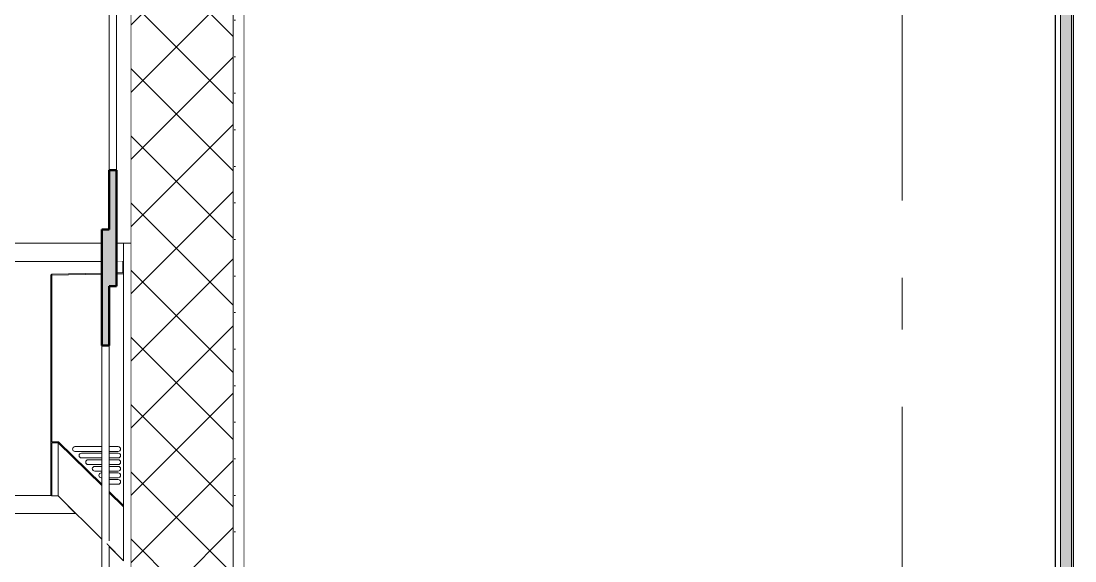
# Model space of a CAD drawing. Header units: millimetres. Extents: x -48147 to 1417267, y -496296 to 18123.
# Drawn here: x 1385746 to 1387187, y -478188 to -477449 of the extents above; entities that cross this region are included whole.
import ezdxf
from ezdxf.enums import TextEntityAlignment as Align

# ---------------------------------------------------------------- set-up
doc = ezdxf.new("R2010")
doc.units = ezdxf.units.MM
doc.header["$MEASUREMENT"] = 0
doc.linetypes.add('Double Dashed', pattern=[546.805537, 264.583325, -105.833328, 70.555556, -105.833328])
doc.linetypes.add('Wipeout_Contour', pattern=[1000, 0, -1000])
for name, color, linetype in [('New_A-15-MG_Structural_Grid_Phase_2', 7, 'Continuous'), ('New_A-25-M_Wall_Int', 7, 'Continuous'), ('New_A-35-M_FFE_Sanitary', 7, 'Continuous'), ('S-280-M_STRUCT_FRAME.IFC Import', 7, 'Continuous')]:
    doc.layers.add(name, color=color, linetype=linetype)
for name, color, linetype, lineweight, true_color in [('New_A-15-MG_Structural_Grid_Phase_2_Pen_No__222', 7, 'Continuous', 13, 0x65af33), ('New_A-25-M_Wall_Int_Pen_No__107', 7, 'Continuous', 15, 0xa6a6a6), ('S-280-M_STRUCT_FRAME.IFC Import_Pen_No__30', 7, 'Continuous', 50, 0x2a2a2a)]:
    doc.layers.add(name, color=color, linetype=linetype, lineweight=lineweight, true_color=true_color)
for name, color, linetype, lineweight in [('New_A-25-M_Wall_Int_Pen_No__1', 7, 'Continuous', 13), ('New_A-25-M_Wall_Int_Pen_No__87', 8, 'Continuous', 20), ('New_A-35-M_FFE_Sanitary_Pen_No__4', 7, 'Continuous', 20), ('New_A-35-M_FFE_Sanitary_Pen_No__87', 8, 'Continuous', 20), ('New_A-35-M_FFE_Sanitary_Pen_No__89', 8, 'Continuous', 20), ('S-280-M_STRUCT_FRAME.IFC Import_Pen_No__160', 5, 'Continuous', 200), ('S-280-M_STRUCT_FRAME.IFC Import_Pen_No__90', 8, 'Continuous', 20)]:
    doc.layers.add(name, color=color, linetype=linetype, lineweight=lineweight)
doc.styles.add('GENERATED_STYLE_2', font='')
doc.styles.get('GENERATED_STYLE_2').set_extended_font_data('Swis721 BT')

# ---------------------------------------------------------------- blocks, each defined once
blk = doc.blocks.new('Section Elem_26_2', base_point=(1376122.5, -491272.8))
at = {"color": 254, "linetype": 'Wipeout_Contour', "lineweight": 0, "ltscale": 5864394.221829571}
blk.add_wipeout([(1386036.1, -479122.8), (1386051.1, -479122.8), (1386051.1, -476547.8), (1386036.1, -476547.8)], dxfattribs=at).dxf.layer = 'New_A-25-M_Wall_Int'
at = {"layer": 'New_A-25-M_Wall_Int_Pen_No__107', "linetype": 'Continuous'}
h = blk.add_hatch(dxfattribs=at)
h.set_pattern_fill('Plaster_0002', color=256, style=0, pattern_type=2)
h.set_pattern_definition([(270, (1376122.47, -491272.82), (86.60254, 0), [0, -50]), (270, (1376165.77, -491297.82), (86.60254, 0), [0, -50])])
h.paths.add_polyline_path([(1386036.1, -479122.8), (1386051.1, -479122.8), (1386051.1, -476547.8), (1386036.1, -476547.8)])
at = {"layer": 'New_A-25-M_Wall_Int_Pen_No__1', "linetype": 'Continuous'}
blk.add_line((1386051.1, -476547.8), (1386051.1, -479122.8), dxfattribs=at)
at = {"color": 254, "linetype": 'Wipeout_Contour', "lineweight": 0, "ltscale": 10261476.51779902}
blk.add_wipeout([(1386036.1, -479422.8), (1386036.1, -479122.8), (1386036.1, -476547.8), (1386036.1, -476522.8), (1386036.1, -475522.8), (1385896.1, -475522.8), (1385896.1, -479422.8)], dxfattribs=at).dxf.layer = 'New_A-25-M_Wall_Int'
at = {"layer": 'New_A-25-M_Wall_Int_Pen_No__107', "linetype": 'Continuous'}
h = blk.add_hatch(dxfattribs=at)
h.set_pattern_fill('Concrete_Block_0002', color=256, style=0, pattern_type=2)
h.set_pattern_definition([(45, (1376122.47, -491272.82), (-45.96194, 45.96194), []), (135, (1376122.47, -491272.82), (45.96194, 45.96194), [])])
h.paths.add_polyline_path([(1386036.1, -479422.8), (1386036.1, -479122.8), (1386036.1, -476547.8), (1386036.1, -476522.8), (1386036.1, -475522.8), (1385896.1, -475522.8), (1385896.1, -479422.8)])
at = {"layer": 'New_A-25-M_Wall_Int_Pen_No__1', "linetype": 'Continuous'}
blk.add_line((1385896.1, -475522.8), (1385896.1, -479122.8), dxfattribs=at)
at = {"layer": 'New_A-25-M_Wall_Int_Pen_No__1', "linetype": 'Continuous', "flags": 128}
blk.add_lwpolyline([(1386036.1, -476547.8), (1386036.1, -479122.8), (1386036.1, -479147.8), (1386036.1, -479422.8)], dxfattribs=at)
blk = doc.blocks.new('Section Elem_39_2', base_point=(1376122.5, -491272.8))
at = {"color": 254, "linetype": 'Wipeout_Contour', "lineweight": 0, "ltscale": 5864602.079105121}
blk.add_wipeout([(1385886.1, -477752.8), (1385886.1, -479122.8), (1385896.1, -479122.8), (1385896.1, -477752.8)], dxfattribs=at).dxf.layer = 'New_A-25-M_Wall_Int'
blk = doc.blocks.new('Section Elem_59_2', base_point=(1376122.5, -491272.8))
at = {"color": 254, "linetype": 'Wipeout_Contour', "lineweight": 0, "ltscale": 5866519.806953223}
blk.add_wipeout([(1386051.1, -476547.8), (1386051.1, -479122.8), (1387160.2, -479122.8), (1387160.2, -476547.8)], dxfattribs=at).dxf.layer = 'New_A-25-M_Wall_Int'
blk = doc.blocks.new('Section Elem_116_2', base_point=(1376122.5, -491272.8))
at = {"color": 254, "linetype": 'Wipeout_Contour', "lineweight": 0, "ltscale": 5867969.320636891}
blk.add_wipeout([(1387185.2, -479122.8), (1387204.2, -479122.8), (1387204.2, -475349.3), (1387185.2, -475349.3)], dxfattribs=at).dxf.layer = 'New_A-25-M_Wall_Int'
at = {"color": 254, "linetype": 'Wipeout_Contour', "lineweight": 0, "ltscale": 5868617.516500474}
blk.add_wipeout([(1387160.2, -476547.8), (1387160.2, -479122.8), (1387160.4, -479122.8), (1387160.4, -476547.8)], dxfattribs=at).dxf.layer = 'New_A-25-M_Wall_Int'
at = {"layer": 'New_A-25-M_Wall_Int_Pen_No__107', "linetype": 'Continuous', "lineweight": 0, "true_color": 0x535353}
blk.add_hatch(color=251, dxfattribs=at).paths.add_polyline_path([(1387182.2, -479122.8), (1387185.2, -479122.8), (1387185.2, -475349.3), (1387182.2, -475349.3)])
at = {"layer": 'New_A-25-M_Wall_Int_Pen_No__1', "linetype": 'Continuous'}
for p, q in [((1387182.2, -475349.3), (1387182.2, -479122.8)), ((1387185.2, -475349.3), (1387185.2, -479122.8))]:
    blk.add_line(p, q, dxfattribs=at)
at = {"color": 254, "linetype": 'Wipeout_Contour', "lineweight": 0, "ltscale": 5868621.835832089}
blk.add_wipeout([(1387160.4, -476547.8), (1387160.4, -479122.8), (1387162.6, -479122.8), (1387162.6, -476547.8)], dxfattribs=at).dxf.layer = 'New_A-25-M_Wall_Int'
at = {"color": 254, "linetype": 'Wipeout_Contour', "lineweight": 0, "ltscale": 5868634.616598162}
blk.add_wipeout([(1387162.6, -476547.8), (1387162.6, -479122.8), (1387167.2, -479122.8), (1387167.2, -476547.8)], dxfattribs=at).dxf.layer = 'New_A-25-M_Wall_Int'
at = {"layer": 'New_A-25-M_Wall_Int_Pen_No__107', "linetype": 'Continuous'}
blk.add_hatch(color=256, dxfattribs=at).paths.add_polyline_path([(1387167.2, -475349.3), (1387167.2, -479122.8), (1387182.2, -479122.8), (1387182.2, -475349.3)])
at = {"layer": 'New_A-25-M_Wall_Int_Pen_No__1', "linetype": 'Continuous'}
blk.add_line((1387167.2, -476547.8), (1387167.2, -479122.8), dxfattribs=at)
at = {"layer": 'New_A-25-M_Wall_Int_Pen_No__87', "linetype": 'Continuous'}
blk.add_line((1387160.2, -479122.8), (1387160.2, -476547.8), dxfattribs=at)
blk = doc.blocks.new('Section Elem_237_2', base_point=(1376122.5, -491272.8))
at = {"color": 254, "linetype": 'Wipeout_Contour', "lineweight": 0, "ltscale": 10261458.5151303}
blk.add_wipeout([(1385787.7, -478097.8), (1385677.4, -478097.8), (1385688.5, -478122.8), (1385821.1, -478122.8), (1385796.6, -478098.5), (1385796.6, -478098.5), (1385788.3, -478098.5)], dxfattribs=at).dxf.layer = 'New_A-35-M_FFE_Sanitary'
at = {"layer": 'New_A-35-M_FFE_Sanitary_Pen_No__89', "linetype": 'Continuous'}
blk.add_line((1385787.7, -478097.8), (1385677.4, -478097.8), dxfattribs=at)
blk = doc.blocks.new('Section Elem_238_2', base_point=(1376122.5, -491272.8))
at = {"color": 254, "linetype": 'Wipeout_Contour', "lineweight": 0, "ltscale": 5859867.734562147}
blk.add_wipeout([(1383886.1, -477752.8), (1383886.1, -477777.8), (1385856.3, -477777.8), (1385856.3, -477752.8)], dxfattribs=at).dxf.layer = 'New_A-35-M_FFE_Sanitary'
at = {"color": 254, "linetype": 'Wipeout_Contour', "lineweight": 0, "ltscale": 5863686.858105152}
blk.add_wipeout([(1385886.1, -477752.8), (1385876.3, -477752.8), (1385876.3, -477777.8), (1385886.1, -477777.8)], dxfattribs=at).dxf.layer = 'New_A-35-M_FFE_Sanitary'
at = {"layer": 'New_A-35-M_FFE_Sanitary_Pen_No__89', "linetype": 'Continuous'}
for p, q in [((1385886.1, -477777.8), (1385886.1, -477752.8)), ((1383886.1, -477777.8), (1385856.3, -477777.8)), ((1385876.3, -477777.8), (1385886.1, -477777.8))]:
    blk.add_line(p, q, dxfattribs=at)
blk = doc.blocks.new('Section Elem_245_2', base_point=(1376122.5, -491272.8))
at = {"color": 254, "linetype": 'Wipeout_Contour', "lineweight": 0, "ltscale": 5863729.803527884}
blk.add_wipeout([(1385885.1, -477777.8), (1385885.1, -477793.2), (1385886.1, -477793.1), (1385886.1, -477777.8)], dxfattribs=at).dxf.layer = 'New_A-35-M_FFE_Sanitary'
at = {"layer": 'New_A-35-M_FFE_Sanitary_Pen_No__87', "linetype": 'Continuous'}
blk.add_line((1385886.1, -477793.1), (1385886.1, -477777.8), dxfattribs=at)
blk = doc.blocks.new('Section Elem_246_2', base_point=(1376122.5, -491272.8))
at = {"layer": 'New_A-35-M_FFE_Sanitary_Pen_No__87', "linetype": 'Continuous'}
blk.add_line((1385688.5, -478122.8), (1385821.1, -478122.8), dxfattribs=at)
blk = doc.blocks.new('Section Elem_247_2', base_point=(1376122.5, -491272.8))
at = {"color": 254, "linetype": 'Wipeout_Contour', "lineweight": 0, "ltscale": 14654120.92353617}
blk.add_wipeout([(1385896.1, -476697.8), (1383886.1, -476697.8), (1383886.1, -477752.8), (1385856.3, -477752.8), (1385856.3, -477734.2), (1385866.3, -477734.2), (1385866.3, -476946.4), (1385876.3, -476946.4), (1385876.3, -477752.8), (1385896.1, -477752.8)], dxfattribs=at).dxf.layer = 'New_A-35-M_FFE_Sanitary'
at = {"layer": 'New_A-35-M_FFE_Sanitary_Pen_No__87', "linetype": 'Continuous'}
for p, q in [((1383886.1, -477752.8), (1385856.3, -477752.8)), ((1385876.3, -477752.8), (1385896.1, -477752.8))]:
    blk.add_line(p, q, dxfattribs=at)
blk = doc.blocks.new('Section Elem_248_2', base_point=(1376122.5, -491272.8))
at = {"color": 254, "linetype": 'Wipeout_Contour', "lineweight": 0, "ltscale": 5863711.377041157}
blk.add_wipeout([(1385876.3, -477777.8), (1385876.3, -477793.3), (1385885.1, -477793.2), (1385885.1, -477777.8)], dxfattribs=at).dxf.layer = 'New_A-35-M_FFE_Sanitary'
at = {"color": 254, "linetype": 'Wipeout_Contour', "lineweight": 0, "ltscale": 16125520.32285941}
blk.add_wipeout([(1385816.4, -478034.4), (1385816.6, -478035.6), (1385817.4, -478036.7), (1385818.4, -478037.4), (1385819.7, -478037.6), (1385856.3, -478037.6), (1385856.3, -478031.1), (1385819.7, -478031.1), (1385818.4, -478031.4), (1385817.4, -478032.1), (1385816.6, -478033.1)], dxfattribs=at).dxf.layer = 'New_A-35-M_FFE_Sanitary'
at = {"color": 254, "linetype": 'Wipeout_Contour', "lineweight": 0, "ltscale": 16126101.07795649}
blk.add_wipeout([(1385878.9, -478040.1), (1385866.3, -478040.1), (1385866.3, -478046.6), (1385878.9, -478046.6), (1385880.2, -478046.4), (1385881.2, -478045.7), (1385881.9, -478044.6), (1385882.2, -478043.4), (1385881.9, -478042.1), (1385881.2, -478041.1), (1385880.2, -478040.4)], dxfattribs=at).dxf.layer = 'New_A-35-M_FFE_Sanitary'
at = {"color": 254, "linetype": 'Wipeout_Contour', "lineweight": 0, "ltscale": 16126165.5740681}
blk.add_wipeout([(1385878.9, -478058.1), (1385866.3, -478058.1), (1385866.3, -478064.6), (1385878.9, -478064.6), (1385880.2, -478064.4), (1385881.2, -478063.7), (1385881.9, -478062.6), (1385882.2, -478061.4), (1385881.9, -478060.1), (1385881.2, -478059.1), (1385880.2, -478058.4)], dxfattribs=at).dxf.layer = 'New_A-35-M_FFE_Sanitary'
at = {"color": 254, "linetype": 'Wipeout_Contour', "lineweight": 0, "ltscale": 16126229.82557299}
blk.add_wipeout([(1385878.9, -478076.1), (1385866.3, -478076.1), (1385866.3, -478082.6), (1385878.9, -478082.6), (1385880.1, -478082.4), (1385881.2, -478081.7), (1385881.9, -478080.6), (1385882.1, -478079.4), (1385881.9, -478078.1), (1385881.2, -478077.1), (1385880.1, -478076.4)], dxfattribs=at).dxf.layer = 'New_A-35-M_FFE_Sanitary'
at = {"layer": 'New_A-35-M_FFE_Sanitary_Pen_No__87', "linetype": 'Continuous'}
blk.add_line((1385885.1, -477777.8), (1385885.1, -477793.2), dxfattribs=at)
at = {"color": 254, "linetype": 'Wipeout_Contour', "lineweight": 0, "ltscale": 16125629.08528319}
blk.add_wipeout([(1385825.6, -478042.1), (1385825.4, -478043.4), (1385825.6, -478044.6), (1385826.4, -478045.7), (1385827.4, -478046.4), (1385828.7, -478046.6), (1385856.3, -478046.6), (1385856.3, -478040.1), (1385828.7, -478040.1), (1385827.4, -478040.4), (1385826.4, -478041.1)], dxfattribs=at).dxf.layer = 'New_A-35-M_FFE_Sanitary'
at = {"color": 254, "linetype": 'Wipeout_Contour', "lineweight": 0, "ltscale": 16126068.78400064}
blk.add_wipeout([(1385866.3, -478031.1), (1385866.3, -478037.6), (1385878.9, -478037.6), (1385880.2, -478037.4), (1385881.2, -478036.7), (1385881.9, -478035.6), (1385882.2, -478034.4), (1385881.9, -478033.1), (1385881.2, -478032.1), (1385880.2, -478031.4), (1385878.9, -478031.1)], dxfattribs=at).dxf.layer = 'New_A-35-M_FFE_Sanitary'
at = {"color": 254, "linetype": 'Wipeout_Contour', "lineweight": 0, "ltscale": 16126133.32146795}
blk.add_wipeout([(1385878.9, -478049.1), (1385866.3, -478049.1), (1385866.3, -478055.6), (1385878.9, -478055.6), (1385880.2, -478055.4), (1385881.2, -478054.7), (1385881.9, -478053.6), (1385882.2, -478052.4), (1385881.9, -478051.1), (1385881.2, -478050.1), (1385880.2, -478049.4)], dxfattribs=at).dxf.layer = 'New_A-35-M_FFE_Sanitary'
at = {"color": 254, "linetype": 'Wipeout_Contour', "lineweight": 0, "ltscale": 16126197.92218055}
blk.add_wipeout([(1385878.9, -478067.1), (1385866.3, -478067.1), (1385866.3, -478073.6), (1385878.9, -478073.6), (1385880.2, -478073.4), (1385881.2, -478072.7), (1385881.9, -478071.6), (1385882.2, -478070.4), (1385881.9, -478069.1), (1385881.2, -478068.1), (1385880.2, -478067.4)], dxfattribs=at).dxf.layer = 'New_A-35-M_FFE_Sanitary'
at = {"color": 254, "linetype": 'Wipeout_Contour', "lineweight": 0, "ltscale": 16125737.86666325}
blk.add_wipeout([(1385834.7, -478051.1), (1385834.4, -478052.4), (1385834.7, -478053.6), (1385835.4, -478054.7), (1385836.4, -478055.4), (1385837.7, -478055.6), (1385856.3, -478055.6), (1385856.3, -478049.1), (1385837.7, -478049.1), (1385836.4, -478049.4), (1385835.4, -478050.1)], dxfattribs=at).dxf.layer = 'New_A-35-M_FFE_Sanitary'
at = {"color": 254, "linetype": 'Wipeout_Contour', "lineweight": 0, "ltscale": 16125846.32966332}
blk.add_wipeout([(1385843.4, -478061.4), (1385843.7, -478062.6), (1385844.4, -478063.7), (1385845.4, -478064.4), (1385846.7, -478064.6), (1385856.3, -478064.6), (1385856.3, -478058.1), (1385846.7, -478058.1), (1385845.4, -478058.4), (1385844.4, -478059.1), (1385843.7, -478060.1)], dxfattribs=at).dxf.layer = 'New_A-35-M_FFE_Sanitary'
at = {"color": 254, "linetype": 'Wipeout_Contour', "lineweight": 0, "ltscale": 16125953.01121401}
blk.add_wipeout([(1385852.4, -478070.4), (1385852.7, -478071.6), (1385853.4, -478072.7), (1385854.4, -478073.4), (1385855.7, -478073.6), (1385856.3, -478073.6), (1385856.3, -478067.1), (1385855.7, -478067.1), (1385854.4, -478067.4), (1385853.4, -478068.1), (1385852.7, -478069.1)], dxfattribs=at).dxf.layer = 'New_A-35-M_FFE_Sanitary'
blk = doc.blocks.new('Section Elem_250_2', base_point=(1376122.5, -491272.8))
at = {"layer": 'New_A-35-M_FFE_Sanitary_Pen_No__4', "linetype": 'Continuous'}
for p, q in [((1385818.4, -478037.4), (1385818.4, -478037.4)), ((1385819.7, -478037.6), (1385819.7, -478037.6)), ((1385827.4, -478046.4), (1385827.4, -478046.4)), ((1385828.7, -478046.6), (1385828.7, -478046.6)), ((1385836.4, -478055.4), (1385836.4, -478055.4)), ((1385837.7, -478055.6), (1385837.7, -478055.6)), ((1385845.4, -478064.4), (1385845.4, -478064.4)), ((1385845.4, -478064.4), (1385845.4, -478064.4)), ((1385854.4, -478073.4), (1385854.4, -478073.4)), ((1385854.4, -478073.4), (1385854.4, -478073.4))]:
    blk.add_line(p, q, dxfattribs=at)
blk = doc.blocks.new('Section Elem_251_2', base_point=(1376122.5, -491272.8))
at = {"color": 254, "linetype": 'Wipeout_Contour', "lineweight": 0, "ltscale": 5863724.23490274}
blk.add_wipeout([(1385876.3, -477794.8), (1385886.1, -477794.6), (1385886.1, -477793.1), (1385876.3, -477793.3)], dxfattribs=at).dxf.layer = 'New_A-35-M_FFE_Sanitary'
at = {"color": 254, "linetype": 'Wipeout_Contour', "lineweight": 0, "ltscale": 5863398.736899022}
blk.add_wipeout([(1385786.8, -477818.2), (1385786.7, -477818.2), (1385786.7, -477818.7), (1385786.8, -477818.7)], dxfattribs=at).dxf.layer = 'New_A-35-M_FFE_Sanitary'
at = {"color": 254, "linetype": 'Wipeout_Contour', "lineweight": 0, "ltscale": 5863694.361237828}
blk.add_wipeout([(1385787.9, -478025.3), (1385786.8, -478024.7), (1385786.8, -478096.7), (1385788.2, -478026)], dxfattribs=at).dxf.layer = 'New_A-35-M_FFE_Sanitary'
at = {"color": 254, "linetype": 'Wipeout_Contour', "lineweight": 0, "ltscale": 5863398.0004012}
blk.add_wipeout([(1385786.7, -477818.2), (1385786.8, -477818.2), (1385786.8, -477817.6), (1385786.7, -477817.6)], dxfattribs=at).dxf.layer = 'New_A-35-M_FFE_Sanitary'
at = {"color": 254, "linetype": 'Wipeout_Contour', "lineweight": 0, "ltscale": 4397801.376514575}
blk.add_wipeout([(1385788.2, -478026), (1385786.8, -478096.7), (1385788.3, -478098.5)], dxfattribs=at).dxf.layer = 'New_A-35-M_FFE_Sanitary'
at = {"color": 254, "linetype": 'Wipeout_Contour', "lineweight": 0, "ltscale": 5863397.113465083}
blk.add_wipeout([(1385786.7, -477817.6), (1385786.8, -477817.6), (1385786.8, -477816.8), (1385786.7, -477816.8)], dxfattribs=at).dxf.layer = 'New_A-35-M_FFE_Sanitary'
at = {"color": 254, "linetype": 'Wipeout_Contour', "lineweight": 0, "ltscale": 7329664.801643383}
blk.add_wipeout([(1385788.2, -478026), (1385788.3, -478098.5), (1385796.6, -478098.5), (1385796.7, -478026), (1385797, -478025.9)], dxfattribs=at).dxf.layer = 'New_A-35-M_FFE_Sanitary'
at = {"layer": 'New_A-35-M_FFE_Sanitary_Pen_No__4', "linetype": 'Continuous'}
blk.add_line((1385786.8, -478096.7), (1385788.3, -478098.5), dxfattribs=at)
at = {"color": 254, "linetype": 'Wipeout_Contour', "lineweight": 0, "ltscale": 5863399.665519275}
blk.add_wipeout([(1385786.7, -477819.3), (1385786.8, -477819.3), (1385786.8, -477819.1), (1385786.7, -477819.1)], dxfattribs=at).dxf.layer = 'New_A-35-M_FFE_Sanitary'
at = {"color": 254, "linetype": 'Wipeout_Contour', "lineweight": 0, "ltscale": 7329609.751872627}
blk.add_wipeout([(1385787.9, -478025.3), (1385788.2, -478026), (1385797, -478025.9), (1385797.3, -478024.6), (1385788.3, -478024.7)], dxfattribs=at).dxf.layer = 'New_A-35-M_FFE_Sanitary'
at = {"color": 254, "linetype": 'Wipeout_Contour', "lineweight": 0, "ltscale": 4398002.141250665}
blk.add_wipeout([(1385856.3, -478157), (1385796.6, -478098.5), (1385856.3, -478157.9)], dxfattribs=at).dxf.layer = 'New_A-35-M_FFE_Sanitary'
at = {"color": 254, "linetype": 'Wipeout_Contour', "lineweight": 0, "ltscale": 5863399.299694356}
blk.add_wipeout([(1385786.7, -477819.1), (1385786.8, -477819.1), (1385786.8, -477818.7), (1385786.7, -477818.7)], dxfattribs=at).dxf.layer = 'New_A-35-M_FFE_Sanitary'
at = {"color": 254, "linetype": 'Wipeout_Contour', "lineweight": 0, "ltscale": 7329784.875048779}
blk.add_wipeout([(1385796.7, -478026), (1385856.3, -478084.5), (1385856.3, -478082.6), (1385797.3, -478024.6), (1385797, -478025.9)], dxfattribs=at).dxf.layer = 'New_A-35-M_FFE_Sanitary'
at = {"color": 254, "linetype": 'Wipeout_Contour', "lineweight": 0, "ltscale": 5864196.308708625}
blk.add_wipeout([(1385863.2, -478163.7), (1385862.7, -478164.2), (1385886.1, -478187.5), (1385886.1, -478186.2)], dxfattribs=at).dxf.layer = 'New_A-35-M_FFE_Sanitary'
at = {"color": 254, "linetype": 'Wipeout_Contour', "lineweight": 0, "ltscale": 5863396.099362458}
blk.add_wipeout([(1385786.7, -477816.8), (1385786.8, -477816.8), (1385786.8, -477816), (1385786.7, -477816)], dxfattribs=at).dxf.layer = 'New_A-35-M_FFE_Sanitary'
at = {"color": 254, "linetype": 'Wipeout_Contour', "lineweight": 0, "ltscale": 4397985.701767305}
blk.add_wipeout([(1385796.6, -478098.5), (1385856.3, -478157), (1385856.3, -478108.3)], dxfattribs=at).dxf.layer = 'New_A-35-M_FFE_Sanitary'
at = {"color": 254, "linetype": 'Wipeout_Contour', "lineweight": 0, "ltscale": 5863394.981357429}
blk.add_wipeout([(1385786.7, -477816), (1385786.8, -477816), (1385786.8, -477815.1), (1385786.7, -477815.1)], dxfattribs=at).dxf.layer = 'New_A-35-M_FFE_Sanitary'
at = {"color": 254, "linetype": 'Wipeout_Contour', "lineweight": 0, "ltscale": 8796233.036083393}
blk.add_wipeout([(1385866.3, -478160.1), (1385863.2, -478163.7), (1385886.1, -478186.2), (1385886.1, -478113.7), (1385885.4, -478113.1), (1385866.3, -478109.9)], dxfattribs=at).dxf.layer = 'New_A-35-M_FFE_Sanitary'
at = {"layer": 'New_A-35-M_FFE_Sanitary_Pen_No__4', "linetype": 'Continuous'}
for p in [(1385862.7, -478164.2), (1385886.1, -478186.2)]:
    blk.add_line(p, (1385886.1, -478187.5), dxfattribs=at)
at = {"color": 254, "linetype": 'Wipeout_Contour', "lineweight": 0, "ltscale": 5863392.597702563}
blk.add_wipeout([(1385786.7, -477814.2), (1385786.8, -477814.2), (1385786.8, -477813.3), (1385786.7, -477813.3)], dxfattribs=at).dxf.layer = 'New_A-35-M_FFE_Sanitary'
at = {"color": 254, "linetype": 'Wipeout_Contour', "lineweight": 0, "ltscale": 7329840.504143262}
blk.add_wipeout([(1385796.7, -478026), (1385796.6, -478098.4), (1385796.6, -478098.5), (1385856.3, -478108.3), (1385856.3, -478084.5)], dxfattribs=at).dxf.layer = 'New_A-35-M_FFE_Sanitary'
at = {"color": 254, "linetype": 'Wipeout_Contour', "lineweight": 0, "ltscale": 7330147.192079926}
blk.add_wipeout([(1385866.3, -478094.3), (1385885.4, -478113.1), (1385886.1, -478113.7), (1385886.1, -478111.8), (1385866.3, -478092.4)], dxfattribs=at).dxf.layer = 'New_A-35-M_FFE_Sanitary'
at = {"layer": 'New_A-35-M_FFE_Sanitary_Pen_No__4', "linetype": 'Continuous'}
for q in [(1385788.3, -478098.5), (1385856.3, -478157.9)]:
    blk.add_line((1385796.6, -478098.5), q, dxfattribs=at)
at = {"color": 254, "linetype": 'Wipeout_Contour', "lineweight": 0, "ltscale": 5863393.78968196}
blk.add_wipeout([(1385786.7, -477815.1), (1385786.8, -477815.1), (1385786.8, -477814.2), (1385786.7, -477814.2)], dxfattribs=at).dxf.layer = 'New_A-35-M_FFE_Sanitary'
at = {"color": 254, "linetype": 'Wipeout_Contour', "lineweight": 0, "ltscale": 4398074.541213859}
blk.add_wipeout([(1385866.3, -478094.3), (1385866.3, -478109.9), (1385885.4, -478113.1)], dxfattribs=at).dxf.layer = 'New_A-35-M_FFE_Sanitary'
at = {"color": 254, "linetype": 'Wipeout_Contour', "lineweight": 0, "ltscale": 105552683.501316}
blk.add_wipeout([(1385876.3, -477811.5), (1385866.3, -477811.5), (1385866.3, -478031.1), (1385878.9, -478031.1), (1385880.2, -478031.4), (1385881.2, -478032.1), (1385881.9, -478033.1), (1385882.2, -478034.4), (1385881.9, -478035.6), (1385881.2, -478036.7), (1385880.2, -478037.4), (1385878.9, -478037.6), (1385866.3, -478037.6), (1385866.3, -478040.1), (1385878.9, -478040.1), (1385880.2, -478040.4), (1385881.2, -478041.1), (1385881.9, -478042.1), (1385882.2, -478043.4), (1385881.9, -478044.6), (1385881.2, -478045.7), (1385880.2, -478046.4), (1385878.9, -478046.6), (1385866.3, -478046.6), (1385866.3, -478049.1), (1385878.9, -478049.1), (1385880.2, -478049.4), (1385881.2, -478050.1), (1385881.9, -478051.1), (1385882.2, -478052.4), (1385881.9, -478053.6), (1385881.2, -478054.7), (1385880.2, -478055.4), (1385878.9, -478055.6), (1385866.3, -478055.6), (1385866.3, -478058.1), (1385878.9, -478058.1), (1385880.2, -478058.4), (1385881.2, -478059.1), (1385881.9, -478060.1), (1385882.2, -478061.4), (1385881.9, -478062.6), (1385881.2, -478063.7), (1385880.2, -478064.4), (1385878.9, -478064.6), (1385866.3, -478064.6), (1385866.3, -478067.1), (1385878.9, -478067.1), (1385880.2, -478067.4), (1385881.2, -478068.1), (1385881.9, -478069.1), (1385882.2, -478070.4), (1385881.9, -478071.6), (1385881.2, -478072.7), (1385880.2, -478073.4), (1385878.9, -478073.6), (1385866.3, -478073.6), (1385866.3, -478076.1), (1385878.9, -478076.1), (1385880.1, -478076.4), (1385881.2, -478077.1), (1385881.9, -478078.1), (1385882.1, -478079.4), (1385881.9, -478080.6), (1385881.2, -478081.7), (1385880.1, -478082.4), (1385878.9, -478082.6), (1385866.3, -478082.6), (1385866.3, -478092.4), (1385886.1, -478111.8), (1385886.1, -477794.6), (1385876.3, -477794.8)], dxfattribs=at).dxf.layer = 'New_A-35-M_FFE_Sanitary'
at = {"color": 254, "linetype": 'Wipeout_Contour', "lineweight": 0, "ltscale": 5863391.479202161}
blk.add_wipeout([(1385786.7, -477813.3), (1385786.8, -477813.3), (1385786.8, -477812.5), (1385786.7, -477812.5)], dxfattribs=at).dxf.layer = 'New_A-35-M_FFE_Sanitary'
at = {"layer": 'New_A-35-M_FFE_Sanitary_Pen_No__4', "linetype": 'Continuous'}
for p, q in [((1385876.3, -477793.3), (1385886.1, -477793.1)), ((1385876.3, -477794.8), (1385886.1, -477794.6)), ((1385886.1, -477794.6), (1385886.1, -477793.1)), ((1385886.1, -478111.8), (1385886.1, -477794.6)), ((1385878.9, -478031.1), (1385866.3, -478031.1)), ((1385866.3, -478037.6), (1385878.9, -478037.6)), ((1385878.9, -478040.1), (1385866.3, -478040.1)), ((1385880.2, -478031.4), (1385878.9, -478031.1)), ((1385878.9, -478037.6), (1385880.2, -478037.4)), ((1385880.2, -478040.4), (1385878.9, -478040.1)), ((1385881.2, -478032.1), (1385880.2, -478031.4)), ((1385880.2, -478037.4), (1385881.2, -478036.7)), ((1385881.2, -478041.1), (1385880.2, -478040.4)), ((1385881.9, -478033.1), (1385881.2, -478032.1)), ((1385881.2, -478036.7), (1385881.9, -478035.6)), ((1385881.9, -478042.1), (1385881.2, -478041.1)), ((1385882.2, -478034.4), (1385881.9, -478033.1)), ((1385881.9, -478035.6), (1385882.2, -478034.4)), ((1385882.2, -478043.4), (1385881.9, -478042.1)), ((1385881.9, -478044.6), (1385882.2, -478043.4)), ((1385866.3, -478046.6), (1385878.9, -478046.6)), ((1385878.9, -478049.1), (1385866.3, -478049.1)), ((1385866.3, -478055.6), (1385878.9, -478055.6)), ((1385878.9, -478058.1), (1385866.3, -478058.1)), ((1385878.9, -478046.6), (1385880.2, -478046.4)), ((1385880.2, -478049.4), (1385878.9, -478049.1)), ((1385878.9, -478055.6), (1385880.2, -478055.4)), ((1385880.2, -478058.4), (1385878.9, -478058.1)), ((1385880.2, -478046.4), (1385881.2, -478045.7)), ((1385881.2, -478050.1), (1385880.2, -478049.4)), ((1385880.2, -478055.4), (1385881.2, -478054.7)), ((1385881.2, -478059.1), (1385880.2, -478058.4)), ((1385881.2, -478045.7), (1385881.9, -478044.6)), ((1385881.9, -478051.1), (1385881.2, -478050.1)), ((1385881.2, -478054.7), (1385881.9, -478053.6)), ((1385882.2, -478052.4), (1385881.9, -478051.1)), ((1385881.9, -478053.6), (1385882.2, -478052.4)), ((1385866.3, -478064.6), (1385878.9, -478064.6)), ((1385878.9, -478067.1), (1385866.3, -478067.1)), ((1385878.9, -478064.6), (1385880.2, -478064.4)), ((1385880.2, -478067.4), (1385878.9, -478067.1)), ((1385880.2, -478064.4), (1385881.2, -478063.7)), ((1385881.2, -478068.1), (1385880.2, -478067.4)), ((1385880.2, -478073.4), (1385881.2, -478072.7)), ((1385881.9, -478060.1), (1385881.2, -478059.1)), ((1385881.2, -478063.7), (1385881.9, -478062.6)), ((1385881.9, -478069.1), (1385881.2, -478068.1)), ((1385881.2, -478072.7), (1385881.9, -478071.6)), ((1385882.2, -478061.4), (1385881.9, -478060.1)), ((1385881.9, -478062.6), (1385882.2, -478061.4)), ((1385882.2, -478070.4), (1385881.9, -478069.1)), ((1385881.9, -478071.6), (1385882.2, -478070.4)), ((1385866.3, -478073.6), (1385878.9, -478073.6)), ((1385866.3, -478076.1), (1385878.9, -478076.1)), ((1385878.9, -478082.6), (1385866.3, -478082.6)), ((1385878.9, -478073.6), (1385880.2, -478073.4)), ((1385878.9, -478076.1), (1385880.1, -478076.4)), ((1385880.1, -478082.4), (1385878.9, -478082.6)), ((1385880.1, -478076.4), (1385881.2, -478077.1)), ((1385881.2, -478081.7), (1385880.1, -478082.4)), ((1385881.2, -478077.1), (1385881.9, -478078.1)), ((1385881.9, -478080.6), (1385881.2, -478081.7)), ((1385881.9, -478078.1), (1385882, -478078.5)), ((1385882.1, -478079.4), (1385881.9, -478080.6)), ((1385882, -478078.5), (1385882.1, -478079.4)), ((1385886.1, -478111.8), (1385866.3, -478092.4)), ((1385885.4, -478113.1), (1385866.3, -478094.3)), ((1385886.1, -478113.7), (1385885.4, -478113.1)), ((1385886.1, -478111.8), (1385886.1, -478113.7)), ((1385886.1, -478113.7), (1385886.1, -478186.2))]:
    blk.add_line(p, q, dxfattribs=at)
at = {"color": 254, "linetype": 'Wipeout_Contour', "lineweight": 0, "ltscale": 5863388.841230525}
blk.add_wipeout([(1385786.7, -477811.1), (1385786.8, -477811.1), (1385786.8, -477810.6), (1385786.7, -477810.6)], dxfattribs=at).dxf.layer = 'New_A-35-M_FFE_Sanitary'
at = {"color": 254, "linetype": 'Wipeout_Contour', "lineweight": 0, "ltscale": 5863389.577745315}
blk.add_wipeout([(1385786.7, -477811.7), (1385786.8, -477811.7), (1385786.8, -477811.1), (1385786.7, -477811.1)], dxfattribs=at).dxf.layer = 'New_A-35-M_FFE_Sanitary'
at = {"color": 254, "linetype": 'Wipeout_Contour', "lineweight": 0, "ltscale": 5863390.464809464}
blk.add_wipeout([(1385786.7, -477812.5), (1385786.8, -477812.5), (1385786.8, -477811.7), (1385786.7, -477811.7)], dxfattribs=at).dxf.layer = 'New_A-35-M_FFE_Sanitary'
at = {"color": 254, "linetype": 'Wipeout_Contour', "lineweight": 0, "ltscale": 5863387.912732131}
blk.add_wipeout([(1385786.7, -477810.1), (1385786.7, -477810.3), (1385786.8, -477810.3), (1385786.8, -477810.1)], dxfattribs=at).dxf.layer = 'New_A-35-M_FFE_Sanitary'
at = {"color": 254, "linetype": 'Wipeout_Contour', "lineweight": 0, "ltscale": 5863388.278485847}
blk.add_wipeout([(1385786.7, -477810.6), (1385786.8, -477810.6), (1385786.8, -477810.3), (1385786.7, -477810.3)], dxfattribs=at).dxf.layer = 'New_A-35-M_FFE_Sanitary'
at = {"color": 254, "linetype": 'Wipeout_Contour', "lineweight": 0, "ltscale": 5863387.751541371}
blk.add_wipeout([(1385786.8, -477810.1), (1385786.8, -477810), (1385786.7, -477810), (1385786.7, -477810.1)], dxfattribs=at).dxf.layer = 'New_A-35-M_FFE_Sanitary'
at = {"color": 254, "linetype": 'Wipeout_Contour', "lineweight": 0, "ltscale": 5863384.782380033}
blk.add_wipeout([(1385786.8, -477810), (1385786.8, -477805.5), (1385786.7, -477805.5), (1385786.7, -477810)], dxfattribs=at).dxf.layer = 'New_A-35-M_FFE_Sanitary'
at = {"color": 254, "linetype": 'Wipeout_Contour', "lineweight": 0, "ltscale": 4397603.847704306}
blk.add_wipeout([(1385786.8, -478024.7), (1385788.2, -477796.5), (1385786.8, -477796.5)], dxfattribs=at).dxf.layer = 'New_A-35-M_FFE_Sanitary'
at = {"color": 254, "linetype": 'Wipeout_Contour', "lineweight": 0, "ltscale": 4397529.7412712}
blk.add_wipeout([(1385786.8, -477796.5), (1385788.2, -477796.5), (1385788.2, -477795)], dxfattribs=at).dxf.layer = 'New_A-35-M_FFE_Sanitary'
at = {"color": 254, "linetype": 'Wipeout_Contour', "lineweight": 0, "ltscale": 5863597.197234651}
blk.add_wipeout([(1385787.9, -478025.3), (1385788.3, -478024.7), (1385788.2, -477796.5), (1385786.8, -478024.7)], dxfattribs=at).dxf.layer = 'New_A-35-M_FFE_Sanitary'
at = {"color": 254, "linetype": 'Wipeout_Contour', "lineweight": 0, "ltscale": 5863502.837118906}
blk.add_wipeout([(1385788.2, -477795), (1385788.2, -477796.5), (1385856.3, -477795.2), (1385856.3, -477793.7)], dxfattribs=at).dxf.layer = 'New_A-35-M_FFE_Sanitary'
at = {"color": 254, "linetype": 'Wipeout_Contour', "lineweight": 0, "ltscale": 89424220.75882174}
blk.add_wipeout([(1385856.3, -477795.2), (1385788.2, -477796.5), (1385788.3, -478024.7), (1385797.3, -478024.6), (1385856.3, -478082.6), (1385856.3, -478073.6), (1385855.7, -478073.6), (1385854.4, -478073.4), (1385853.4, -478072.7), (1385852.7, -478071.6), (1385852.4, -478070.4), (1385852.7, -478069.1), (1385853.4, -478068.1), (1385854.4, -478067.4), (1385855.7, -478067.1), (1385856.3, -478067.1), (1385856.3, -478064.6), (1385846.7, -478064.6), (1385845.4, -478064.4), (1385844.4, -478063.7), (1385843.7, -478062.6), (1385843.4, -478061.4), (1385843.7, -478060.1), (1385844.4, -478059.1), (1385845.4, -478058.4), (1385846.7, -478058.1), (1385856.3, -478058.1), (1385856.3, -478055.6), (1385837.7, -478055.6), (1385836.4, -478055.4), (1385835.4, -478054.7), (1385834.7, -478053.6), (1385834.4, -478052.4), (1385834.7, -478051.1), (1385835.4, -478050.1), (1385836.4, -478049.4), (1385837.7, -478049.1), (1385856.3, -478049.1), (1385856.3, -478046.6), (1385828.7, -478046.6), (1385827.4, -478046.4), (1385826.4, -478045.7), (1385825.6, -478044.6), (1385825.4, -478043.4), (1385825.6, -478042.1), (1385826.4, -478041.1), (1385827.4, -478040.4), (1385828.7, -478040.1), (1385856.3, -478040.1), (1385856.3, -478037.6), (1385819.7, -478037.6), (1385818.4, -478037.4), (1385817.4, -478036.7), (1385816.6, -478035.6), (1385816.4, -478034.4), (1385816.6, -478033.1), (1385817.4, -478032.1), (1385818.4, -478031.4), (1385819.7, -478031.1), (1385856.3, -478031.1), (1385856.3, -477932.9)], dxfattribs=at).dxf.layer = 'New_A-35-M_FFE_Sanitary'
at = {"layer": 'New_A-35-M_FFE_Sanitary_Pen_No__4', "linetype": 'Continuous'}
for p, q in [((1385786.8, -477796.5), (1385788.2, -477795)), ((1385788.2, -477795), (1385856.3, -477793.7)), ((1385788.2, -477796.5), (1385856.3, -477795.2)), ((1385786.8, -477805.5), (1385786.7, -477805.5)), ((1385786.7, -477805.5), (1385786.7, -477810)), ((1385786.8, -477810), (1385786.7, -477810)), ((1385786.8, -477810.1), (1385786.7, -477810.1)), ((1385786.7, -477810.1), (1385786.7, -477810.3)), ((1385786.7, -477810.3), (1385786.7, -477810.6)), ((1385786.8, -477810.3), (1385786.7, -477810.3)), ((1385786.7, -477810.6), (1385786.7, -477811.1)), ((1385786.8, -477810.6), (1385786.7, -477810.6)), ((1385786.7, -477811.1), (1385786.7, -477811.7)), ((1385786.8, -477811.1), (1385786.7, -477811.1)), ((1385786.8, -477811.7), (1385786.7, -477811.7)), ((1385786.8, -478024.7), (1385786.8, -478096.7)), ((1385788.2, -478026), (1385797, -478025.9)), ((1385788.2, -478026), (1385788.3, -478098.5)), ((1385788.3, -478024.7), (1385797.3, -478024.6)), ((1385796.6, -478098.4), (1385796.7, -478026)), ((1385796.7, -478026), (1385797, -478025.9)), ((1385856.3, -478084.5), (1385796.7, -478026)), ((1385856.3, -478082.6), (1385797.3, -478024.6)), ((1385816.6, -478033.1), (1385816.4, -478034.4)), ((1385816.4, -478034.4), (1385816.6, -478035.6)), ((1385817.4, -478032.1), (1385816.6, -478033.1)), ((1385816.6, -478035.6), (1385817.4, -478036.7)), ((1385818.4, -478031.4), (1385817.4, -478032.1)), ((1385817.4, -478036.7), (1385818.4, -478037.4)), ((1385819.7, -478031.1), (1385818.4, -478031.4)), ((1385818.4, -478037.4), (1385819.7, -478037.6)), ((1385856.3, -478031.1), (1385819.7, -478031.1)), ((1385819.7, -478037.6), (1385856.3, -478037.6)), ((1385825.6, -478042.1), (1385825.4, -478043.4)), ((1385825.4, -478043.4), (1385825.6, -478044.6)), ((1385826.4, -478041.1), (1385825.6, -478042.1)), ((1385827.4, -478040.4), (1385826.4, -478041.1)), ((1385828.7, -478040.1), (1385827.4, -478040.4)), ((1385856.3, -478040.1), (1385828.7, -478040.1)), ((1385825.6, -478044.6), (1385826.4, -478045.7)), ((1385826.4, -478045.7), (1385827.4, -478046.4)), ((1385827.4, -478046.4), (1385828.7, -478046.6)), ((1385828.7, -478046.6), (1385856.3, -478046.6)), ((1385834.7, -478051.1), (1385834.4, -478052.4)), ((1385834.4, -478052.4), (1385834.7, -478053.6)), ((1385835.4, -478050.1), (1385834.7, -478051.1)), ((1385834.7, -478053.6), (1385835.4, -478054.7)), ((1385836.4, -478049.4), (1385835.4, -478050.1)), ((1385835.4, -478054.7), (1385836.4, -478055.4)), ((1385837.7, -478049.1), (1385836.4, -478049.4)), ((1385836.4, -478055.4), (1385837.7, -478055.6)), ((1385856.3, -478049.1), (1385837.7, -478049.1)), ((1385837.7, -478055.6), (1385856.3, -478055.6)), ((1385845.4, -478058.4), (1385844.4, -478059.1)), ((1385846.7, -478058.1), (1385845.4, -478058.4)), ((1385856.3, -478058.1), (1385846.7, -478058.1)), ((1385843.7, -478060.1), (1385843.4, -478061.4)), ((1385843.4, -478061.4), (1385843.7, -478062.6)), ((1385844.4, -478059.1), (1385843.7, -478060.1)), ((1385843.7, -478062.6), (1385844.4, -478063.7)), ((1385844.4, -478063.7), (1385845.4, -478064.4)), ((1385845.4, -478064.4), (1385846.7, -478064.6)), ((1385845.4, -478064.4), (1385845.4, -478064.4)), ((1385846.7, -478064.6), (1385856.3, -478064.6)), ((1385852.7, -478069.1), (1385852.4, -478070.4)), ((1385852.4, -478070.4), (1385852.7, -478071.6)), ((1385853.4, -478068.1), (1385852.7, -478069.1)), ((1385852.7, -478071.6), (1385853.4, -478072.7)), ((1385854.4, -478067.4), (1385853.4, -478068.1)), ((1385853.4, -478072.7), (1385854.4, -478073.4)), ((1385855.7, -478067.1), (1385854.4, -478067.4)), ((1385856.3, -478067.1), (1385855.7, -478067.1)), ((1385854.4, -478073.4), (1385855.7, -478073.6)), ((1385854.4, -478073.4), (1385854.4, -478073.4)), ((1385855.7, -478073.6), (1385856.3, -478073.6))]:
    blk.add_line(p, q, dxfattribs=at)
at = {"color": 254, "linetype": 'Wipeout_Contour', "lineweight": 0, "ltscale": 5863405.800710626}
blk.add_wipeout([(1385786.7, -477824), (1385786.8, -477824), (1385786.8, -477823.8), (1385786.7, -477823.8)], dxfattribs=at).dxf.layer = 'New_A-35-M_FFE_Sanitary'
at = {"color": 254, "linetype": 'Wipeout_Contour', "lineweight": 0, "ltscale": 5863405.495453492}
blk.add_wipeout([(1385786.7, -477823.5), (1385786.7, -477823.8), (1385786.8, -477823.8), (1385786.8, -477823.5)], dxfattribs=at).dxf.layer = 'New_A-35-M_FFE_Sanitary'
at = {"color": 254, "linetype": 'Wipeout_Contour', "lineweight": 0, "ltscale": 5863400.787764363}
blk.add_wipeout([(1385786.7, -477820.4), (1385786.8, -477820.4), (1385786.8, -477819.7), (1385786.7, -477819.7)], dxfattribs=at).dxf.layer = 'New_A-35-M_FFE_Sanitary'
at = {"color": 254, "linetype": 'Wipeout_Contour', "lineweight": 0, "ltscale": 5863401.600217214}
blk.add_wipeout([(1385786.7, -477820.4), (1385786.7, -477820.9), (1385786.8, -477820.9), (1385786.8, -477820.4)], dxfattribs=at).dxf.layer = 'New_A-35-M_FFE_Sanitary'
at = {"color": 254, "linetype": 'Wipeout_Contour', "lineweight": 0, "ltscale": 5863400.086138561}
blk.add_wipeout([(1385786.8, -477819.3), (1385786.7, -477819.3), (1385786.7, -477819.7), (1385786.8, -477819.7)], dxfattribs=at).dxf.layer = 'New_A-35-M_FFE_Sanitary'
at = {"layer": 'New_A-35-M_FFE_Sanitary_Pen_No__4', "linetype": 'Continuous'}
for p, q in [((1385786.7, -477811.7), (1385786.7, -477812.5)), ((1385786.7, -477812.5), (1385786.7, -477813.3)), ((1385786.8, -477812.5), (1385786.7, -477812.5)), ((1385786.8, -477813.3), (1385786.7, -477813.3))]:
    blk.add_line(p, q, dxfattribs=at)
at = {"color": 254, "linetype": 'Wipeout_Contour', "lineweight": 0, "ltscale": 5863404.098679703}
blk.add_wipeout([(1385786.8, -477822.6), (1385786.8, -477822.5), (1385786.7, -477822.5), (1385786.7, -477822.6)], dxfattribs=at).dxf.layer = 'New_A-35-M_FFE_Sanitary'
at = {"color": 254, "linetype": 'Wipeout_Contour', "lineweight": 0, "ltscale": 5863404.488084752}
blk.add_wipeout([(1385786.7, -477822.6), (1385786.7, -477823.1), (1385786.8, -477823.1), (1385786.8, -477822.6)], dxfattribs=at).dxf.layer = 'New_A-35-M_FFE_Sanitary'
at = {"color": 254, "linetype": 'Wipeout_Contour', "lineweight": 0, "ltscale": 5863405.063918306}
blk.add_wipeout([(1385786.8, -477823.5), (1385786.8, -477823.1), (1385786.7, -477823.1), (1385786.7, -477823.5)], dxfattribs=at).dxf.layer = 'New_A-35-M_FFE_Sanitary'
at = {"color": 254, "linetype": 'Wipeout_Contour', "lineweight": 0, "ltscale": 5863403.005055079}
blk.add_wipeout([(1385786.8, -477822.5), (1385786.8, -477820.9), (1385786.7, -477820.9), (1385786.7, -477822.5)], dxfattribs=at).dxf.layer = 'New_A-35-M_FFE_Sanitary'
at = {"layer": 'New_A-35-M_FFE_Sanitary_Pen_No__4', "linetype": 'Continuous'}
for p, q in [((1385786.8, -477796.5), (1385786.8, -478024.7)), ((1385788.2, -477796.5), (1385788.3, -478024.7)), ((1385786.7, -477813.3), (1385786.7, -477814.2)), ((1385786.7, -477814.2), (1385786.7, -477815.1)), ((1385786.8, -477814.2), (1385786.7, -477814.2)), ((1385786.7, -477815.1), (1385786.7, -477816)), ((1385786.8, -477815.1), (1385786.7, -477815.1)), ((1385786.7, -477816), (1385786.7, -477816.8)), ((1385786.8, -477816), (1385786.7, -477816)), ((1385786.7, -477816.8), (1385786.7, -477817.6)), ((1385786.8, -477816.8), (1385786.7, -477816.8)), ((1385786.7, -477817.6), (1385786.7, -477818.2)), ((1385786.8, -477817.6), (1385786.7, -477817.6)), ((1385786.7, -477818.2), (1385786.7, -477818.7)), ((1385786.8, -477818.2), (1385786.7, -477818.2)), ((1385786.7, -477818.7), (1385786.7, -477819.1)), ((1385786.8, -477818.7), (1385786.7, -477818.7)), ((1385786.7, -477819.1), (1385786.7, -477819.3)), ((1385786.8, -477819.1), (1385786.7, -477819.1)), ((1385786.8, -477819.3), (1385786.7, -477819.3)), ((1385786.8, -477819.3), (1385786.7, -477819.3)), ((1385786.7, -477819.3), (1385786.7, -477819.7)), ((1385786.7, -477819.7), (1385786.7, -477820.4)), ((1385786.8, -477819.7), (1385786.7, -477819.7)), ((1385786.7, -477820.4), (1385786.7, -477820.9)), ((1385786.8, -477820.4), (1385786.7, -477820.4)), ((1385786.7, -477820.9), (1385786.7, -477822.5)), ((1385786.8, -477820.9), (1385786.7, -477820.9)), ((1385786.8, -477822.5), (1385786.7, -477822.5)), ((1385786.8, -477822.6), (1385786.7, -477822.6)), ((1385786.8, -477822.6), (1385786.7, -477822.6)), ((1385786.7, -477822.6), (1385786.7, -477823.1)), ((1385786.7, -477823.1), (1385786.7, -477823.5)), ((1385786.8, -477823.1), (1385786.7, -477823.1)), ((1385786.8, -477823.5), (1385786.7, -477823.5)), ((1385786.7, -477823.5), (1385786.7, -477823.8)), ((1385786.7, -477823.8), (1385786.7, -477824)), ((1385786.8, -477823.8), (1385786.7, -477823.8)), ((1385786.8, -477824), (1385786.7, -477824))]:
    blk.add_line(p, q, dxfattribs=at)
blk = doc.blocks.new('Section Elem_523_2', base_point=(1376122.5, -491272.8))
at = {"layer": 'S-280-M_STRUCT_FRAME.IFC Import_Pen_No__30', "linetype": 'Continuous'}
blk.add_line((1385876.3, -477811.5), (1385866.3, -477811.5), dxfattribs=at)
at = {"color": 254, "linetype": 'Wipeout_Contour', "lineweight": 0, "ltscale": 5863042.915370158}
blk.add_wipeout([(1385866.3, -476946.4), (1385866.3, -477653.1), (1385876.3, -477653.1), (1385876.3, -476946.4)], dxfattribs=at).dxf.layer = 'S-280-M_STRUCT_FRAME.IFC Import'
at = {"layer": 'S-280-M_STRUCT_FRAME.IFC Import_Pen_No__160', "linetype": 'Continuous', "lineweight": 0, "true_color": 0x00007f}
blk.add_hatch(color=176, dxfattribs=at).paths.add_polyline_path([(1385876.3, -477811.5), (1385876.3, -477653.1), (1385866.3, -477653.1), (1385866.3, -477811.5)])
at = {"layer": 'S-280-M_STRUCT_FRAME.IFC Import_Pen_No__30', "linetype": 'Continuous'}
for p, q in [((1385866.3, -477653.1), (1385866.3, -477734.2)), ((1385876.3, -477653.1), (1385866.3, -477653.1)), ((1385876.3, -477653.1), (1385876.3, -477811.5))]:
    blk.add_line(p, q, dxfattribs=at)
at = {"layer": 'S-280-M_STRUCT_FRAME.IFC Import_Pen_No__90', "linetype": 'Continuous'}
for p, q in [((1385866.3, -477653.1), (1385866.3, -476946.4)), ((1385876.3, -477653.1), (1385876.3, -476946.4))]:
    blk.add_line(p, q, dxfattribs=at)
blk = doc.blocks.new('Section Elem_524_2', base_point=(1376122.5, -491272.8))
at = {"layer": 'S-280-M_STRUCT_FRAME.IFC Import_Pen_No__30', "linetype": 'Continuous'}
blk.add_line((1385866.3, -477734.2), (1385856.3, -477734.2), dxfattribs=at)
at = {"color": 254, "linetype": 'Wipeout_Contour', "lineweight": 0, "ltscale": 11728381.23969978}
blk.add_wipeout([(1385866.3, -477892.6), (1385856.3, -477892.6), (1385856.3, -478599.2), (1385866.3, -478599.2), (1385866.3, -478167.8), (1385862.7, -478164.2), (1385863.2, -478163.7), (1385866.3, -478160.1)], dxfattribs=at).dxf.layer = 'S-280-M_STRUCT_FRAME.IFC Import'
at = {"layer": 'S-280-M_STRUCT_FRAME.IFC Import_Pen_No__160', "linetype": 'Continuous', "lineweight": 0, "true_color": 0x00007f}
blk.add_hatch(color=176, dxfattribs=at).paths.add_polyline_path([(1385866.3, -477734.2), (1385856.3, -477734.2), (1385856.3, -477892.6), (1385866.3, -477892.6)])
at = {"layer": 'S-280-M_STRUCT_FRAME.IFC Import_Pen_No__30', "linetype": 'Continuous'}
for p, q in [((1385856.3, -477734.2), (1385856.3, -477892.6)), ((1385866.3, -477811.5), (1385866.3, -477892.6)), ((1385866.3, -477892.6), (1385856.3, -477892.6))]:
    blk.add_line(p, q, dxfattribs=at)
at = {"layer": 'S-280-M_STRUCT_FRAME.IFC Import_Pen_No__90', "linetype": 'Continuous'}
for p, q in [((1385856.3, -477892.6), (1385856.3, -478599.2)), ((1385866.3, -477892.6), (1385866.3, -478160.2)), ((1385866.3, -478167.8), (1385866.3, -478599.2))]:
    blk.add_line(p, q, dxfattribs=at)
blk = doc.blocks.new('Standard grid marker[5]_2', base_point=(1386950.9, -469868.2))
at = {"layer": 'New_A-15-MG_Structural_Grid_Phase_2_Pen_No__222', "linetype": 'Double Dashed'}
blk.add_line((1386950.9, -470868.2), (1386950.9, -494272.8), dxfattribs=at)
at = {"layer": 'New_A-15-MG_Structural_Grid_Phase_2_Pen_No__222', "style": 'GENERATED_STYLE_2'}
for tag, p in [('AC_MarkerText_1_0', (1386950.9, -469599.8)), ('AC_MarkerText_1_1', (1386950.9, -495504.5))]:
    blk.add_attdef(tag, text='', height=175, rotation=360, dxfattribs=at).set_placement(p, align=Align.MIDDLE_CENTER)

msp = doc.modelspace()

# ---------------------------------------------------------------- block references
at = {"layer": 'New_A-25-M_Wall_Int'}
msp.add_blockref('Section Elem_26_2', (1376122.5, -491272.8), dxfattribs=at)

# ---------------------------------------------------------------- next in the draw order: block references
msp.add_blockref('Section Elem_39_2', (1376122.5, -491272.8), dxfattribs=at)

# ---------------------------------------------------------------- next in the draw order: block references
msp.add_blockref('Section Elem_59_2', (1376122.5, -491272.8), dxfattribs=at)

# ---------------------------------------------------------------- next in the draw order: block references
msp.add_blockref('Section Elem_116_2', (1376122.5, -491272.8), dxfattribs=at)
at = {"layer": 'New_A-35-M_FFE_Sanitary'}
for name in ['Section Elem_238_2', 'Section Elem_237_2']:
    msp.add_blockref(name, (1376122.5, -491272.8), dxfattribs=at)

# ---------------------------------------------------------------- next in the draw order: block references
at = {"layer": 'New_A-15-MG_Structural_Grid_Phase_2', "color": 8, "linetype": 'Continuous', "lineweight": 15}
msp.add_blockref('Standard grid marker[5]_2', (1386950.9, -469868.2), dxfattribs=at)
at = {"layer": 'New_A-35-M_FFE_Sanitary'}
for name in ['Section Elem_247_2', 'Section Elem_245_2', 'Section Elem_246_2']:
    msp.add_blockref(name, (1376122.5, -491272.8), dxfattribs=at)

# ---------------------------------------------------------------- next in the draw order: block references
msp.add_blockref('Section Elem_248_2', (1376122.5, -491272.8), dxfattribs=at)

# ---------------------------------------------------------------- next in the draw order: block references
msp.add_blockref('Section Elem_250_2', (1376122.5, -491272.8), dxfattribs=at)

# ---------------------------------------------------------------- next in the draw order: block references
msp.add_blockref('Section Elem_251_2', (1376122.5, -491272.8), dxfattribs=at)

# ---------------------------------------------------------------- next in the draw order: block references
at = {"layer": 'S-280-M_STRUCT_FRAME.IFC Import'}
msp.add_blockref('Section Elem_523_2', (1376122.5, -491272.8), dxfattribs=at)

# ---------------------------------------------------------------- next in the draw order: block references
msp.add_blockref('Section Elem_524_2', (1376122.5, -491272.8), dxfattribs=at)

doc.saveas('drawing.dxf')
